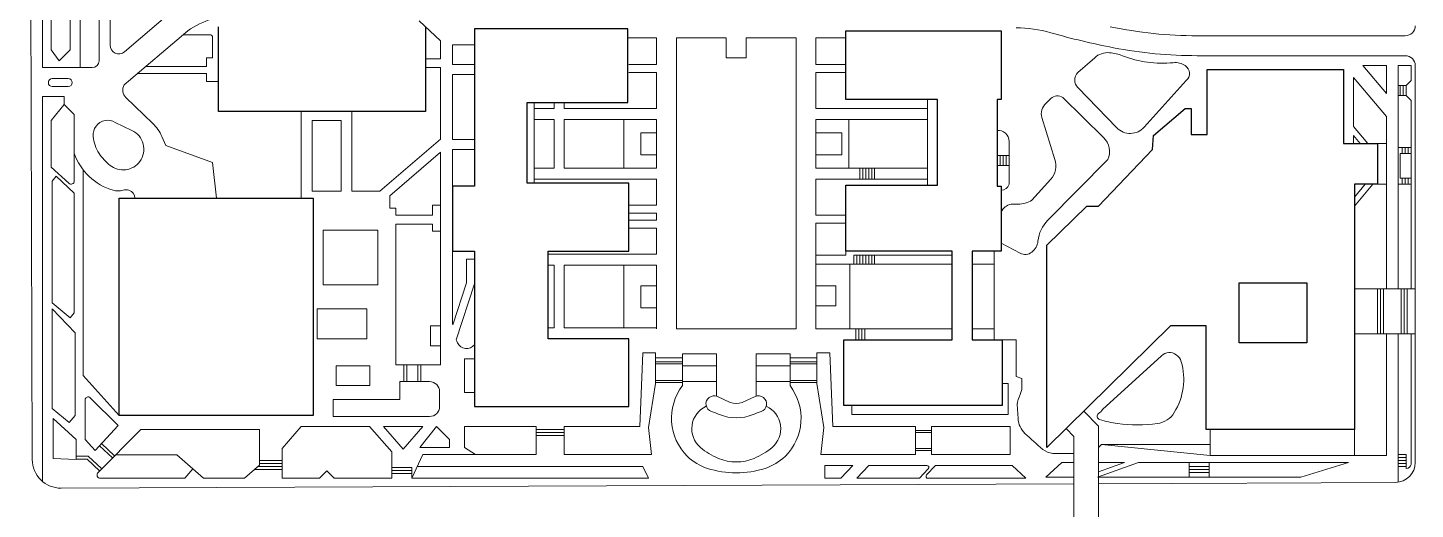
# Model space of a CAD drawing. Header units: feet. Extents: x 2817291 to 2825191, y 230718 to 237492.
# Drawn here: x 2818160 to 2819561, y 233862 to 234347 of the extents above; entities that cross this region are included whole.
import ezdxf

# ---------------------------------------------------------------- set-up
doc = ezdxf.new("R2010")
doc.units = ezdxf.units.FT
doc.layers.add('63', color=7, linetype='Continuous', lineweight=13)

msp = doc.modelspace()

# ---------------------------------------------------------------- linework, layer by layer
at = {"layer": '63'}
for p, q in [((2818159.937, 235245.596), (2818164.536, 233911.774)), ((2818174.686, 234306.962), (2818174.686, 234607.462)), ((2818183.731, 234441.634), (2818183.731, 234325.052)), ((2818202.826, 234325.052), (2818202.826, 234431.584)), ((2818212.877, 234383.343), (2818212.877, 234306.962)), ((2818231.972, 234313.825), (2818231.972, 234383.343)), ((2818257.572, 234322.944), (2818306.126, 234364.123)), ((2818243.027, 234356.208), (2818243.027, 234329.679)), ((2818576.693, 234334.097), (2818555.015, 234354.33)), ((2818321.418, 234344.148), (2818257.235, 234289.714)), ((2818343.529, 234340.128), (2818316.678, 234340.128)), ((2818346.544, 234317.012), (2818346.544, 234337.113)), ((2818576.693, 234316.007), (2818576.693, 234334.097)), ((2818794.781, 234337.113), (2818765.636, 234337.113)), ((2818794.781, 234337.113), (2818794.781, 234309.977)), ((2818814.882, 234337.113), (2818814.882, 234043.648)), ((2818865.132, 234337.113), (2818814.882, 234337.113)), ((2818865.132, 234337.113), (2818865.132, 234317.012)), ((2818885.233, 234317.012), (2818885.233, 234337.113)), ((2818935.484, 234337.113), (2818885.233, 234337.113)), ((2818935.484, 234337.113), (2818935.484, 234043.648)), ((2819340.505, 234339.122), (2819550.554, 234339.122)), ((2818183.731, 234325.052), (2818191.771, 234313.997)), ((2818191.771, 234313.997), (2818202.826, 234325.052)), ((2818588.753, 234330.077), (2818610.863, 234330.077)), ((2818588.753, 234309.977), (2818588.753, 234330.077)), ((2819550.554, 234319.022), (2819340.505, 234319.022)), ((2818212.877, 234306.962), (2818174.686, 234306.962)), ((2818212.877, 234306.962), (2818225.109, 234306.962)), ((2818278.758, 234307.967), (2818340.514, 234307.967)), ((2818340.514, 234317.012), (2818346.544, 234317.012)), ((2818340.514, 234307.967), (2818340.514, 234317.012)), ((2818561.617, 234316.007), (2818576.693, 234316.007)), ((2818561.617, 234306.962), (2818576.693, 234306.962)), ((2818576.693, 234306.962), (2818576.693, 234234.983)), ((2818610.863, 234309.977), (2818588.753, 234309.977)), ((2818610.863, 234299.927), (2818610.863, 234309.977)), ((2818766.641, 234309.977), (2818794.781, 234309.977)), ((2818865.132, 234317.012), (2818885.233, 234317.012)), ((2818955.584, 234309.977), (2818985.734, 234309.977)), ((2819236.989, 234317.012), (2819219.903, 234301.937)), ((2819507.647, 234308.972), (2819531.459, 234280.832)), ((2819531.459, 234308.972), (2819507.647, 234308.972)), ((2819531.459, 234280.832), (2819531.459, 234308.972)), ((2819543.519, 234083.848), (2819543.519, 234308.972)), ((2819556.584, 234308.972), (2819543.519, 234308.972)), ((2819556.584, 234293.897), (2819556.584, 234308.972)), ((2819560.604, 233908.889), (2819560.604, 234308.972)), ((2818184.736, 234295.907), (2818200.816, 234295.907)), ((2818270.463, 234300.932), (2818340.514, 234300.932)), ((2818340.514, 234300.932), (2818340.514, 234292.892)), ((2818340.514, 234292.892), (2818352.574, 234292.892)), ((2818588.753, 234299.927), (2818610.863, 234299.927)), ((2818588.753, 234234.601), (2818588.753, 234299.927)), ((2818766.641, 234301.937), (2818794.781, 234301.937)), ((2818794.781, 234301.937), (2818794.781, 234265.756)), ((2818955.584, 234301.937), (2818955.584, 234265.756)), ((2818955.584, 234301.937), (2818985.734, 234301.937)), ((2819286.956, 234246.868), (2819329.45, 234293.897)), ((2819498.293, 234296.912), (2819531.459, 234257.716)), ((2819498.293, 234296.912), (2819498.293, 234247.666)), ((2818174.686, 234277.817), (2818174.686, 233889.88)), ((2818196.796, 234277.817), (2818174.686, 234277.817)), ((2818200.816, 234287.867), (2818184.736, 234287.867)), ((2818196.796, 234269.776), (2818196.796, 234277.817)), ((2818259.107, 234276.812), (2818286.243, 234250.681)), ((2819187.743, 234270.781), (2819192.768, 234275.806)), ((2819204.828, 234276.812), (2819246.034, 234236.611)), ((2819219.903, 234286.862), (2819259.345, 234246.354)), ((2819543.519, 234288.872), (2819551.559, 234288.872)), ((2819545.529, 234278.821), (2819545.529, 234288.872)), ((2819548.544, 234278.821), (2819548.544, 234288.872)), ((2819551.559, 234278.821), (2819556.584, 234273.796)), ((2818196.796, 234269.776), (2818183.731, 234253.696)), ((2818206.846, 234259.726), (2818196.796, 234269.776)), ((2818435.99, 234175.305), (2818435.99, 234262.741)), ((2818487.246, 234182.34), (2818487.246, 234262.741)), ((2818671.164, 234271.786), (2818671.164, 234190.38)), ((2818691.265, 234265.756), (2818671.164, 234265.756)), ((2818691.265, 234271.786), (2818691.265, 234265.756)), ((2818701.315, 234271.786), (2818701.315, 234265.756)), ((2818794.781, 234265.756), (2818701.315, 234265.756)), ((2819068.146, 234265.756), (2818955.584, 234265.756)), ((2819068.146, 234274.801), (2819068.146, 234188.37)), ((2819556.584, 234083.848), (2819556.584, 234273.796)), ((2818183.731, 234253.696), (2818183.731, 234206.46)), ((2818206.846, 234192.732), (2818206.846, 234259.726)), ((2818248.052, 234251.686), (2818265.138, 234243.646)), ((2818447.046, 234253.696), (2818476.191, 234253.696)), ((2818447.046, 234182.34), (2818447.046, 234253.696)), ((2818476.191, 234182.34), (2818476.191, 234253.696)), ((2818691.265, 234254.701), (2818671.164, 234254.701)), ((2818691.265, 234254.701), (2818691.265, 234205.455)), ((2818794.781, 234254.701), (2818701.315, 234254.701)), ((2818701.315, 234254.701), (2818701.315, 234205.455)), ((2818761.616, 234254.701), (2818761.616, 234205.455)), ((2818794.781, 234254.701), (2818794.781, 234205.455)), ((2819068.146, 234254.701), (2818955.584, 234254.701)), ((2818955.584, 234254.701), (2818955.584, 234205.455)), ((2818988.75, 234254.701), (2818988.75, 234205.455)), ((2819196.788, 234214.5), (2819183.723, 234256.711)), ((2819498.293, 234247.666), (2819512.75, 234230.581)), ((2819531.459, 234083.848), (2819531.459, 234257.716)), ((2818295.288, 234237.616), (2818299.308, 234228.571)), ((2818515.387, 234182.34), (2818576.693, 234234.983)), ((2818610.863, 234234.601), (2818588.753, 234234.601)), ((2818610.863, 234224.551), (2818610.863, 234234.601)), ((2818778.701, 234241.133), (2818778.701, 234219.023)), ((2818794.781, 234241.133), (2818778.701, 234241.133)), ((2818955.584, 234241.133), (2818981.714, 234241.133)), ((2818981.714, 234241.133), (2818981.714, 234219.023)), ((2819498.293, 234238.621), (2819505.096, 234230.581)), ((2819498.293, 234238.621), (2819498.293, 234230.581)), ((2818299.308, 234228.571), (2818346.544, 234211.485)), ((2818525.437, 234177.723), (2818576.693, 234221.736)), ((2818576.693, 234221.736), (2818576.693, 234007.467)), ((2818588.753, 234224.551), (2818610.863, 234224.551)), ((2818588.753, 234187.365), (2818588.753, 234224.551)), ((2819150.557, 234189.375), (2819150.557, 234232.591)), ((2819522.413, 234230.581), (2819531.459, 234230.581)), ((2819543.519, 234226.561), (2819556.584, 234226.561)), ((2819545.529, 234220.53), (2819545.529, 234195.405)), ((2819556.584, 234220.53), (2819545.529, 234220.53)), ((2819547.539, 234220.53), (2819547.539, 234226.561)), ((2819550.554, 234220.53), (2819550.554, 234226.561)), ((2819553.569, 234220.53), (2819553.569, 234226.561)), ((2818183.731, 234206.46), (2818201.399, 234190.329)), ((2818346.544, 234211.485), (2818350.564, 234175.305)), ((2818778.701, 234219.023), (2818794.781, 234219.023)), ((2818981.714, 234219.023), (2818955.584, 234219.023)), ((2819138.497, 234218.521), (2819150.557, 234218.521)), ((2819138.497, 234208.47), (2819150.557, 234208.47)), ((2819141.512, 234208.47), (2819141.512, 234218.521)), ((2819144.527, 234208.47), (2819144.527, 234218.521)), ((2819147.542, 234208.47), (2819147.542, 234218.521)), ((2819250.339, 234214.217), (2819189.753, 234153.194)), ((2818188.756, 234197.415), (2818184.736, 234192.39)), ((2818184.736, 234192.39), (2818184.736, 234069.778)), ((2818206.846, 234180.33), (2818188.756, 234197.415)), ((2818215.892, 233996.412), (2818215.892, 234203.879)), ((2818691.265, 234205.455), (2818671.164, 234205.455)), ((2818794.781, 234194.4), (2818671.164, 234194.4)), ((2818794.781, 234205.455), (2818701.315, 234205.455)), ((2818794.781, 234194.4), (2818794.781, 234168.27)), ((2819068.146, 234205.455), (2818955.584, 234205.455)), ((2819068.146, 234194.4), (2818955.584, 234194.4)), ((2818955.584, 234194.4), (2818955.584, 234158.22)), ((2818999.805, 234194.4), (2818999.805, 234205.455)), ((2819002.82, 234194.4), (2819002.82, 234205.455)), ((2819005.835, 234194.4), (2819005.835, 234205.455)), ((2819008.85, 234194.4), (2819008.85, 234205.455)), ((2819011.865, 234194.4), (2819011.865, 234205.455)), ((2819014.88, 234194.4), (2819014.88, 234205.455)), ((2819173.673, 234173.295), (2819192.768, 234194.4)), ((2819545.529, 234195.405), (2819556.584, 234195.405)), ((2819547.539, 234189.375), (2819547.539, 234195.405)), ((2819550.554, 234189.375), (2819550.554, 234195.405)), ((2819553.569, 234189.375), (2819553.569, 234195.405)), ((2818206.846, 234059.728), (2818206.846, 234180.33)), ((2818447.046, 234182.34), (2818476.191, 234182.34)), ((2818487.246, 234182.34), (2818515.387, 234182.34)), ((2818525.437, 234165.255), (2818525.437, 234177.723)), ((2819499.298, 234167.447), (2819517.852, 234189.375)), ((2819499.298, 234176.492), (2819510.199, 234189.375)), ((2819522.413, 234189.375), (2819531.459, 234189.375)), ((2819543.519, 234189.375), (2819556.584, 234189.375)), ((2818350.564, 234175.305), (2818268.153, 234175.305)), ((2818531.467, 234165.255), (2818525.437, 234165.255)), ((2818531.467, 234158.22), (2818531.467, 234165.255)), ((2818568.653, 234168.27), (2818568.653, 234158.22)), ((2818576.693, 234168.27), (2818568.653, 234168.27)), ((2818766.641, 234168.27), (2818794.781, 234168.27)), ((2819152.567, 234169.275), (2819159.602, 234169.275)), ((2818568.653, 234158.22), (2818531.467, 234158.22)), ((2818766.641, 234160.23), (2818794.781, 234160.23)), ((2818766.641, 234153.194), (2818794.781, 234153.194)), ((2818794.781, 234160.23), (2818794.781, 234153.194)), ((2818955.584, 234158.22), (2818985.734, 234158.22)), ((2818955.584, 234150.179), (2818955.584, 234043.648)), ((2818955.584, 234150.179), (2818985.734, 234150.179)), ((2818458.101, 234143.144), (2818513.377, 234143.144)), ((2818458.101, 234087.868), (2818458.101, 234143.144)), ((2818513.377, 234143.144), (2818513.377, 234087.868)), ((2818531.467, 234149.174), (2818568.653, 234149.174)), ((2818531.467, 234007.467), (2818531.467, 234149.174)), ((2818568.653, 234149.174), (2818568.653, 234142.139)), ((2818568.653, 234142.139), (2818576.693, 234142.139)), ((2818766.641, 234145.154), (2818794.781, 234145.154)), ((2818794.781, 234145.154), (2818794.781, 234119.024)), ((2818588.753, 234122.039), (2818588.753, 234052.693)), ((2818985.734, 234118.019), (2818985.734, 234122.039)), ((2819135.482, 234122.039), (2819135.482, 234032.592)), ((2819161.612, 234120.029), (2819142.517, 234130.079)), ((2818602.823, 234113.999), (2818602.823, 234090.153)), ((2818610.863, 234113.999), (2818602.823, 234113.999)), ((2818794.781, 234119.024), (2818685.234, 234119.024)), ((2818691.265, 234107.969), (2818685.234, 234107.969)), ((2818691.265, 234107.969), (2818691.265, 234044.653)), ((2818701.315, 234107.969), (2818701.315, 234044.653)), ((2818794.781, 234107.969), (2818701.315, 234107.969)), ((2818761.616, 234107.969), (2818761.616, 234044.653)), ((2818794.781, 234107.969), (2818794.781, 234043.648)), ((2818955.584, 234118.019), (2818985.734, 234118.019)), ((2818955.584, 234108.974), (2819093.271, 234108.974)), ((2818989.755, 234108.974), (2818989.755, 234043.648)), ((2818993.775, 234118.019), (2818993.775, 234108.974)), ((2819093.271, 234118.019), (2818993.775, 234118.019)), ((2818996.79, 234108.974), (2818996.79, 234118.019)), ((2818999.805, 234108.974), (2818999.805, 234118.019)), ((2819002.82, 234108.974), (2819002.82, 234118.019)), ((2819005.835, 234108.974), (2819005.835, 234118.019)), ((2819008.85, 234108.974), (2819008.85, 234118.019)), ((2819011.865, 234108.974), (2819011.865, 234118.019)), ((2819014.88, 234108.974), (2819014.88, 234118.019)), ((2819113.372, 234108.974), (2819135.482, 234108.974)), ((2818513.377, 234087.868), (2818458.101, 234087.868)), ((2818588.974, 234047.739), (2818602.823, 234090.153)), ((2818592.496, 234032.623), (2818610.863, 234088.873)), ((2818778.701, 234086.863), (2818778.701, 234064.753)), ((2818794.781, 234086.863), (2818778.701, 234086.863)), ((2818955.584, 234086.863), (2818975.684, 234086.863)), ((2818975.684, 234086.863), (2818975.684, 234066.763)), ((2819499.298, 234083.848), (2819560.604, 234083.848)), ((2819522.413, 234038.622), (2819522.413, 234083.848)), ((2819525.428, 234038.622), (2819525.428, 234083.848)), ((2819528.444, 234038.622), (2819528.444, 234083.848)), ((2819546.534, 234038.622), (2819546.534, 234083.848)), ((2819549.549, 234038.622), (2819549.549, 234083.848)), ((2819552.564, 234038.622), (2819552.564, 234083.848)), ((2818184.736, 234069.778), (2818202.826, 234054.703)), ((2818975.684, 234066.763), (2818955.584, 234066.763)), ((2818184.736, 234063.748), (2818207.852, 234039.628)), ((2818184.736, 233963.246), (2818184.736, 234063.748)), ((2818202.826, 234054.703), (2818206.846, 234059.728)), ((2818452.071, 234033.597), (2818452.071, 234063.748)), ((2818452.071, 234063.748), (2818502.321, 234063.748)), ((2818502.321, 234063.748), (2818502.321, 234033.597)), ((2818778.701, 234064.753), (2818794.781, 234064.753)), ((2818207.852, 234039.628), (2818207.852, 233956.211)), ((2818566.643, 234046.663), (2818576.693, 234046.663)), ((2818566.643, 234026.562), (2818566.643, 234046.663)), ((2818691.265, 234044.653), (2818685.234, 234044.653)), ((2818794.781, 234044.653), (2818701.315, 234044.653)), ((2818814.882, 234043.648), (2818935.484, 234043.648)), ((2818955.584, 234043.648), (2819093.271, 234043.648)), ((2818995.785, 234043.648), (2818995.785, 234032.592)), ((2818998.8, 234043.648), (2818998.8, 234032.592)), ((2819001.815, 234043.648), (2819001.815, 234032.592)), ((2819004.83, 234043.648), (2819004.83, 234032.592)), ((2819113.372, 234043.648), (2819135.482, 234043.648)), ((2819499.298, 234038.622), (2819560.604, 234038.622)), ((2819531.459, 233916.011), (2819531.459, 234038.622)), ((2819543.519, 233889.016), (2819543.519, 234038.622)), ((2819556.584, 233906.965), (2819556.584, 234038.622)), ((2818502.321, 234033.597), (2818452.071, 234033.597)), ((2818576.693, 234026.562), (2818566.643, 234026.562)), ((2819143.522, 234032.592), (2819157.592, 234032.592)), ((2819157.592, 234032.592), (2819157.592, 233995.407)), ((2818600.813, 234013.497), (2818610.863, 234013.497)), ((2818600.813, 233979.326), (2818600.813, 234013.497)), ((2818777.696, 233945.156), (2818780.711, 234019.527)), ((2818780.711, 234019.527), (2818793.776, 234019.527)), ((2818793.776, 234019.527), (2818793.776, 234014.502)), ((2818793.776, 234014.502), (2818793.776, 233988.372)), ((2818820.912, 234014.502), (2818793.776, 234014.502)), ((2818820.912, 234010.482), (2818793.776, 234010.482)), ((2818820.912, 234018.522), (2818820.912, 233990.382)), ((2818855.082, 234018.522), (2818820.912, 234018.522)), ((2818855.082, 234018.522), (2818855.082, 233975.692)), ((2818895.283, 234018.522), (2818929.454, 234018.522)), ((2818895.283, 233975.692), (2818895.283, 234018.522)), ((2818929.454, 234018.522), (2818929.454, 233990.382)), ((2818929.454, 234014.502), (2818956.589, 234014.502)), ((2818929.454, 234010.482), (2818956.589, 234010.482)), ((2818956.589, 234019.527), (2818956.589, 234014.502)), ((2818969.654, 234019.527), (2818956.589, 234019.527)), ((2818956.589, 234014.502), (2818956.589, 233988.372)), ((2818972.669, 233945.156), (2818969.654, 234019.527)), ((2819245.029, 233962.241), (2819304.325, 234016.512)), ((2818252.072, 233956.211), (2818215.892, 233996.412)), ((2818471.166, 234006.462), (2818505.336, 234006.462)), ((2818471.166, 233986.362), (2818471.166, 234006.462)), ((2818505.336, 234006.462), (2818505.336, 233986.362)), ((2818576.693, 234007.467), (2818531.467, 234007.467)), ((2818539.507, 233990.382), (2818539.507, 234007.467)), ((2818542.522, 233990.382), (2818542.522, 234007.467)), ((2818553.577, 233990.382), (2818553.577, 234007.467)), ((2818556.592, 233990.382), (2818556.592, 234007.467)), ((2818820.912, 234008.472), (2818793.776, 234008.472)), ((2818820.912, 234006.462), (2818855.082, 234006.462)), ((2818929.454, 234006.462), (2818895.283, 234006.462)), ((2818929.454, 234008.472), (2818956.589, 234008.472)), ((2818505.336, 233986.362), (2818471.166, 233986.362)), ((2818535.487, 233990.382), (2818535.487, 233972.291)), ((2818565.638, 233990.382), (2818535.487, 233990.382)), ((2818793.776, 233988.372), (2818786.741, 233944.151)), ((2818820.912, 233991.387), (2818793.776, 233991.387)), ((2818820.912, 233989.377), (2818793.776, 233989.377)), ((2818820.912, 233990.382), (2818855.082, 233990.382)), ((2818820.912, 233990.382), (2818820.912, 233986.362)), ((2818929.454, 233990.382), (2818895.283, 233990.382)), ((2818929.454, 233991.387), (2818956.589, 233991.387)), ((2818929.454, 233990.382), (2818929.454, 233986.362)), ((2818929.454, 233989.377), (2818956.589, 233989.377)), ((2818956.589, 233988.372), (2818963.624, 233944.151)), ((2819149.552, 233988.372), (2819143.522, 233988.372)), ((2819149.552, 233957.216), (2819149.552, 233988.372)), ((2819157.592, 233995.407), (2819163.622, 233993.397)), ((2819163.622, 233982.342), (2819161.612, 233977.317)), ((2819163.622, 233993.397), (2819163.622, 233982.342)), ((2818217.902, 233972.056), (2818217.902, 233932.091)), ((2818251.067, 233946.161), (2818223.043, 233974.185)), ((2818468.151, 233972.291), (2818468.151, 233955.206)), ((2818535.487, 233972.291), (2818468.151, 233972.291)), ((2818575.688, 233965.256), (2818575.688, 233980.332)), ((2818610.863, 233979.326), (2818600.813, 233979.326)), ((2818869.153, 233969.276), (2818856.087, 233975.306)), ((2818881.213, 233969.276), (2818894.278, 233975.306)), ((2818201.821, 233949.176), (2818184.736, 233963.246)), ((2818207.852, 233956.211), (2818201.821, 233949.176)), ((2818468.151, 233955.206), (2818565.638, 233955.206)), ((2818991.765, 233966.261), (2818991.765, 233957.216)), ((2818991.765, 233957.216), (2819149.552, 233957.216)), ((2819158.597, 233967.266), (2819159.602, 233953.196)), ((2819241.009, 233945.394), (2819225.973, 233960.676)), ((2818185.741, 233953.196), (2818185.741, 233912.995)), ((2818208.857, 233932.091), (2818185.741, 233953.196)), ((2818227.952, 233921.035), (2818251.067, 233946.161)), ((2818274.183, 233942.141), (2818230.941, 233898.9)), ((2818393.78, 233942.141), (2818274.183, 233942.141)), ((2818393.78, 233942.141), (2818393.78, 233906.086)), ((2818416.895, 233923.046), (2818435.99, 233945.156)), ((2818435.99, 233945.156), (2818504.859, 233945.156)), ((2818519.072, 233945.156), (2818558.674, 233945.156)), ((2818538.873, 233922.34), (2818519.072, 233945.156)), ((2818538.873, 233922.34), (2818558.674, 233945.156)), ((2818572.673, 233945.156), (2818555.587, 233924.051)), ((2818585.738, 233932.091), (2818572.673, 233945.156)), ((2818600.813, 233945.156), (2818600.813, 233924.051)), ((2818673.174, 233945.156), (2818600.813, 233945.156)), ((2818673.174, 233917.016), (2818673.174, 233945.156)), ((2818673.174, 233942.141), (2818701.315, 233942.141)), ((2818701.315, 233945.156), (2818777.696, 233945.156)), ((2818701.315, 233917.016), (2818701.315, 233945.156)), ((2818786.741, 233944.151), (2818789.756, 233917.016)), ((2818963.624, 233944.151), (2818960.609, 233917.016)), ((2819056.086, 233945.156), (2818972.669, 233945.156)), ((2819056.086, 233917.016), (2819056.086, 233945.156)), ((2819056.086, 233941.136), (2819072.166, 233941.136)), ((2819072.166, 233945.156), (2819151.562, 233945.156)), ((2819072.166, 233917.016), (2819072.166, 233945.156)), ((2819151.562, 233945.156), (2819151.562, 233917.016)), ((2819215.883, 233935.106), (2819208.063, 233943.054)), ((2819241.009, 233817.519), (2819241.009, 233945.394)), ((2819353.571, 233916.011), (2819353.571, 233942.141)), ((2818208.857, 233911.99), (2818208.857, 233932.091)), ((2818217.902, 233932.091), (2818227.952, 233921.035)), ((2818245.54, 233913.498), (2818232.258, 233925.717)), ((2818247.581, 233915.717), (2818234.3, 233927.935)), ((2818585.738, 233924.051), (2818585.738, 233932.091)), ((2818673.174, 233939.126), (2818701.315, 233939.126)), ((2818673.174, 233936.111), (2818701.315, 233936.111)), ((2819056.086, 233939.126), (2819072.166, 233939.126)), ((2819215.883, 233822.544), (2819215.883, 233935.106)), ((2819241.009, 233924.051), (2819244.024, 233927.066)), ((2819244.024, 233927.066), (2819353.571, 233916.011)), ((2819244.024, 233927.066), (2819353.571, 233927.066)), ((2818185.741, 233912.995), (2818208.857, 233911.99)), ((2818220.935, 233915.146), (2818208.857, 233915.146)), ((2818219.759, 233912.131), (2818208.857, 233912.131)), ((2818232.474, 233900.433), (2818219.759, 233912.131)), ((2818234.516, 233902.652), (2818220.935, 233915.146)), ((2818248.555, 233916.513), (2818310.363, 233916.513)), ((2818310.363, 233916.513), (2818337.499, 233892.895)), ((2818416.895, 233892.895), (2818416.895, 233923.046)), ((2818547.547, 233892.895), (2818558.602, 233917.016)), ((2818555.587, 233924.051), (2818585.738, 233924.051)), ((2818558.602, 233917.016), (2818673.174, 233917.016)), ((2818600.813, 233924.051), (2818611.868, 233917.016)), ((2818789.756, 233917.016), (2818701.315, 233917.016)), ((2818960.609, 233917.016), (2819056.086, 233917.016)), ((2819056.086, 233923.046), (2819072.166, 233923.046)), ((2819056.086, 233921.035), (2819072.166, 233921.035)), ((2819151.562, 233917.016), (2819072.166, 233917.016)), ((2819194.778, 233918.021), (2819215.883, 233918.021)), ((2819499.298, 233916.011), (2819353.571, 233916.011)), ((2819543.519, 233917.016), (2819551.559, 233917.016)), ((2819551.559, 233914), (2819543.519, 233914)), ((2819551.559, 233917.016), (2819551.559, 233902.945)), ((2818318.403, 233892.895), (2818326.634, 233902.351)), ((2818378.704, 233892.895), (2818393.78, 233906.086)), ((2818389.042, 233901.94), (2818416.895, 233901.94)), ((2818392.487, 233904.955), (2818416.895, 233904.955)), ((2818393.78, 233910.985), (2818416.895, 233910.985)), ((2818393.78, 233907.97), (2818416.895, 233907.97)), ((2818454.305, 233892.895), (2818461.767, 233900.357)), ((2818469.229, 233892.895), (2818461.767, 233900.357)), ((2818527.447, 233903.95), (2818547.547, 233903.95)), ((2818527.447, 233900.935), (2818547.547, 233900.935)), ((2818527.447, 233897.92), (2818547.547, 233897.92)), ((2818547.547, 233892.895), (2818547.547, 233903.95)), ((2818780.711, 233904.955), (2818553.075, 233904.955)), ((2818786.741, 233892.895), (2818780.711, 233904.955)), ((2818980.709, 233892.895), (2818992.77, 233905.96)), ((2818996.79, 233892.895), (2819008.85, 233905.96)), ((2819067.575, 233905.96), (2819008.85, 233905.96)), ((2819060.106, 233892.895), (2819069.052, 233902.587)), ((2819076.186, 233905.96), (2819067.24, 233896.269)), ((2819076.186, 233905.96), (2819153.572, 233905.96)), ((2819167.643, 233892.895), (2819153.572, 233905.96)), ((2819203.823, 233908.975), (2819187.743, 233893.9)), ((2819215.883, 233908.975), (2819203.823, 233908.975)), ((2819240.004, 233893.9), (2819281.209, 233908.975)), ((2819267.139, 233908.975), (2819241.009, 233908.975)), ((2819241.009, 233899.415), (2819267.139, 233908.975)), ((2819493.268, 233908.975), (2819281.209, 233908.975)), ((2819332.465, 233908.975), (2819332.465, 233893.9)), ((2819352.566, 233904.955), (2819332.465, 233904.955)), ((2819352.566, 233901.94), (2819332.465, 233901.94)), ((2819352.566, 233898.925), (2819332.465, 233898.925)), ((2819352.566, 233908.975), (2819352.566, 233893.9)), ((2819445.027, 233893.9), (2819493.268, 233908.975)), ((2819551.559, 233910.985), (2819543.519, 233910.985)), ((2819551.559, 233907.97), (2819543.519, 233907.97)), ((2819551.559, 233904.955), (2819543.519, 233904.955)), ((2818193.565, 233882.97), (2819215.883, 233887.386)), ((2818233.429, 233892.895), (2818318.403, 233892.895)), ((2818337.499, 233892.895), (2818378.704, 233892.895)), ((2818454.305, 233892.895), (2818416.895, 233892.895)), ((2818527.447, 233892.895), (2818469.229, 233892.895)), ((2818547.547, 233892.895), (2818786.741, 233892.895)), ((2818980.709, 233892.895), (2818964.629, 233892.895)), ((2819060.106, 233892.895), (2818996.79, 233892.895)), ((2819068.717, 233892.895), (2819167.643, 233892.895)), ((2819187.743, 233893.9), (2819215.883, 233893.9)), ((2819241.009, 233893.9), (2819445.027, 233893.9)), ((2819241.009, 233887.495), (2819540.591, 233888.789))]:
    msp.add_line(p, q, dxfattribs=at)
at = {"layer": '63', "lineweight": 25}
for p, q in [((2818352.574, 234262.741), (2818352.574, 234348.168)), ((2818561.617, 234348.168), (2818561.617, 234262.741)), ((2818610.863, 234346.158), (2818610.863, 234187.365)), ((2818765.636, 234346.158), (2818610.863, 234346.158)), ((2818765.636, 234271.786), (2818765.636, 234346.158)), ((2818985.734, 234344.148), (2819142.517, 234344.148)), ((2818985.734, 234274.801), (2818985.734, 234344.148)), ((2819142.517, 234344.148), (2819142.517, 234274.801)), ((2819350.556, 234239.626), (2819350.556, 234304.952)), ((2819350.556, 234304.952), (2819488.243, 234304.952)), ((2819488.243, 234304.952), (2819488.243, 234230.581)), ((2818561.617, 234262.741), (2818352.574, 234262.741)), ((2818664.129, 234271.786), (2818765.636, 234271.786)), ((2818664.129, 234190.38), (2818664.129, 234271.786)), ((2819078.196, 234274.801), (2818985.734, 234274.801)), ((2819078.196, 234188.37), (2819078.196, 234274.801)), ((2819138.497, 234274.801), (2819138.497, 234187.365)), ((2819142.517, 234274.801), (2819138.497, 234274.801)), ((2819296.285, 234238.621), (2819328.445, 234265.756)), ((2819328.445, 234265.756), (2819334.475, 234265.756)), ((2819334.475, 234265.756), (2819334.475, 234239.626)), ((2819295.28, 234224.551), (2819296.285, 234238.621)), ((2819334.475, 234239.626), (2819350.556, 234239.626)), ((2819241.009, 234167.265), (2819295.28, 234224.551)), ((2819488.243, 234230.581), (2819522.413, 234230.581)), ((2819522.413, 234230.581), (2819522.413, 234189.375)), ((2818588.753, 234187.365), (2818588.753, 234122.039)), ((2818610.863, 234187.365), (2818588.753, 234187.365)), ((2818766.641, 234190.38), (2818664.129, 234190.38)), ((2818766.641, 234122.039), (2818766.641, 234190.38)), ((2818985.734, 234188.37), (2819078.196, 234188.37)), ((2818985.734, 234122.039), (2818985.734, 234188.37)), ((2819138.497, 234187.365), (2819142.517, 234187.365)), ((2819142.517, 234187.365), (2819142.517, 234122.039)), ((2819499.298, 234189.375), (2819499.298, 233942.141)), ((2819522.413, 234189.375), (2819499.298, 234189.375)), ((2818252.072, 234175.305), (2818448.051, 234175.305)), ((2818252.072, 233956.211), (2818252.072, 234175.305)), ((2818448.051, 234175.305), (2818448.051, 233956.211)), ((2819188.748, 234128.069), (2819228.948, 234167.265)), ((2819228.948, 234167.265), (2819241.009, 234167.265)), ((2818588.753, 234122.039), (2818610.863, 234122.039)), ((2818610.863, 234122.039), (2818610.863, 233965.256)), ((2818685.234, 234122.039), (2818766.641, 234122.039)), ((2818685.234, 234033.597), (2818685.234, 234122.039)), ((2819093.271, 234122.039), (2818985.734, 234122.039)), ((2819093.271, 234032.592), (2819093.271, 234122.039)), ((2819113.372, 234122.039), (2819113.372, 234032.592)), ((2819142.517, 234122.039), (2819113.372, 234122.039)), ((2819188.748, 233924.051), (2819188.748, 234128.069)), ((2819382.716, 234029.577), (2819382.716, 234089.878)), ((2819382.716, 234089.878), (2819451.057, 234089.878)), ((2819451.057, 234089.878), (2819451.057, 234029.577)), ((2819313.37, 234046.663), (2819188.748, 233924.051)), ((2819349.551, 234046.663), (2819313.37, 234046.663)), ((2819349.551, 233942.141), (2819349.551, 234046.663)), ((2818766.641, 234033.597), (2818685.234, 234033.597)), ((2818766.641, 233965.256), (2818766.641, 234033.597)), ((2818983.724, 234032.592), (2819093.271, 234032.592)), ((2818983.724, 233966.261), (2818983.724, 234032.592)), ((2819113.372, 234032.592), (2819143.522, 234032.592)), ((2819143.522, 234032.592), (2819143.522, 233966.261)), ((2819451.057, 234029.577), (2819382.716, 234029.577)), ((2818448.051, 233956.211), (2818252.072, 233956.211)), ((2818610.863, 233965.256), (2818766.641, 233965.256)), ((2819143.522, 233966.261), (2818983.724, 233966.261)), ((2819499.298, 233942.141), (2819349.551, 233942.141))]:
    msp.add_line(p, q, dxfattribs=at)
at = {"layer": '63'}
for points in [[(2818985.734, 234337.113), (2818955.584, 234337.113), (2818955.584, 234309.977)], [(2819543.519, 234278.821), (2819551.559, 234278.821), (2819551.559, 234288.872), (2819556.584, 234293.897)], [(2818527.447, 233892.895), (2818527.447, 233919.553), (2818504.859, 233945.156)], [(2819499.298, 233942.141), (2819499.298, 233916.011), (2819531.459, 233916.011)], [(2818964.629, 233892.895), (2818964.629, 233905.96), (2818992.77, 233905.96)]]:
    msp.add_lwpolyline(points, dxfattribs=at)
for centre, radius, start, end in [((2818373.679, 234267.264), 92.964, 90, 124.20546), ((2819156.777, 234215.825), 131.34, 74.09567, 89.64413), ((2819340.505, 234766.255), 427.132, 258.1406, 270), ((2819550.554, 234349.173), 10.05, 270, 0), ((2818343.529, 234337.112), 3.015, 0, 90), ((2819396.252, 235056.268), 742.555, 254.09567, 259.11934), ((2818251.859, 234329.679), 8.832, 180, 310.30132), ((2819250.449, 234301.757), 20.344, 85.44623, 131.42367), ((2819248.438, 234276.508), 45.673, 68.56453, 85.44623), ((2819340.505, 234766.255), 447.232, 259.11934, 270), ((2819305.274, 234421.275), 109.851, 248.56454, 275.80488), ((2819550.554, 234308.972), 10.05, 0, 90), ((2818225.109, 234313.825), 6.863, 270, 0), ((2819318.237, 234293.768), 18.313, 56.12264, 95.80488), ((2819323.124, 234301.046), 9.547, 311.50552, 56.12263), ((2818184.736, 234291.887), 4.02, 90, 270), ((2818200.816, 234291.887), 4.02, 270, 90), ((2818266.481, 234284.468), 10.63, 150.42959, 226.08092), ((2819227.645, 234294.399), 10.805, 135.7639, 224.23611), ((2819199.392, 234269.182), 9.368, 54.52728, 135), ((2819196.507, 234260.668), 13.382, 130.91067, 197.19854), ((2818240.972, 234238.906), 15.085, 101.35346, 184.90675), ((2818240.62, 234240.657), 13.3, 56.02668, 101.35345), ((2818256.3, 234220.288), 42.665, 23.96249, 45.42782), ((2818261.91, 234240.704), 36.1, 184.90675, 213.97332), ((2818256.238, 234224.734), 20.901, 324.14171, 64.79888), ((2819139.46, 234232.591), 11.097, 0, 94.97911), ((2819232.091, 234222.319), 19.967, 336.05947, 45.70732), ((2819272.909, 234259.56), 18.931, 224.2361, 317.89931), ((2818262.572, 234240.018), 59.035, 199.27508, 253.7398), ((2818277.67, 234251.323), 55.104, 213.97332, 231.04758), ((2818256.198, 234224.763), 20.95, 231.04758, 324.14172), ((2819177.937, 234207.818), 20, 317.86241, 19.51773), ((2818203.593, 234192.732), 3.254, 227.60256, 0), ((2818251.067, 234200.574), 17.947, 253.7398, 286.26021), ((2818259.107, 234173.008), 10.768, 73.73979, 106.26021), ((2818259.777, 234175.305), 8.375, 0, 73.73979), ((2819142.517, 234191.72), 8.375, 270, 343.7398), ((2819155.058, 234155.86), 13.644, 100.51821, 156.80141), ((2819159.602, 234195.908), 26.633, 270, 301.89079), ((2819214.809, 234128.317), 35.308, 135.20536, 173.86795), ((2819163.329, 234133.848), 16.468, 308.91113, 353.86795), ((2819166.902, 234129.422), 10.78, 240.61615, 308.91113), ((2818644.431, 234052.693), 55.678, 180, 185.10451), ((2818644.431, 234052.693), 55.678, 201.1284, 204.52955), ((2818602.93, 234033.754), 10.06, 204.52955, 322.05078), ((2819312.491, 234007.59), 12.095, 55.16171, 132.46644), ((2819262.606, 233992.856), 64.283, 328.45577, 15.91365), ((2819312.047, 234006.953), 12.871, 15.91365, 55.16171), ((2818565.637, 233980.332), 10.05, 0, 90), ((2818863.879, 233953.532), 54.074, 142.61859, 225.43794), ((2818886.486, 233953.532), 54.074, 314.56206, 37.38141), ((2818220.913, 233972.056), 3.012, 45, 180), ((2818852.681, 233967.925), 8.129, 65.22486, 251.17232), ((2818875.183, 233986.864), 18.593, 251.07536, 288.92465), ((2818897.685, 233967.925), 8.129, 288.82768, 114.77514), ((2819216.386, 233955.407), 58.993, 158.19859, 168.40292), ((2818565.637, 233965.256), 10.05, 270, 0), ((2818855.009, 233942.93), 24.752, 114.07272, 229.70759), ((2818804.118, 233825.498), 142.35, 67.71559, 71.17232), ((2818875.183, 233998.907), 45.056, 247.71559, 292.28441), ((2818946.248, 233825.498), 142.35, 108.82768, 112.28441), ((2818895.356, 233942.93), 24.752, 310.29241, 65.92728), ((2819243.058, 233955.464), 3.436, 126.62754, 252.29711), ((2819229.361, 233973.889), 19.523, 306.62754, 323.37246), ((2819297.285, 233971.568), 23.591, 277.35472, 328.45577), ((2819182.827, 233954.855), 23.284, 184.08562, 225.94817), ((2819273.257, 234050.071), 102.745, 252.29711, 262.64528), ((2819280.204, 234103.898), 157.019, 262.64528, 277.35472), ((2819366.062, 234144.257), 286.814, 225.94817, 230.78475), ((2818193.44, 233911.874), 28.905, 180.19757, 270.24751), ((2818860.916, 233950.523), 49.85, 225.43794, 252.63455), ((2818883.496, 233976.53), 68.803, 229.70759, 247.43328), ((2818875.183, 233956.526), 47.14, 247.43328, 292.56672), ((2818866.869, 233976.53), 68.803, 292.56672, 310.29241), ((2818889.45, 233950.523), 49.85, 287.36546, 314.56206), ((2819196.161, 233936.052), 18.084, 230.78475, 265.61243), ((2818233.429, 233896.412), 3.517, 135, 270), ((2818875.183, 233996.145), 97.651, 252.63455, 287.36546), ((2819067.575, 233903.95), 2.01, 317.29061, 90), ((2819540.504, 233908.889), 20.1, 270.24751, 0), ((2819540.504, 233908.889), 20.1, 270.24751, 0), ((2819551.559, 233908.096), 5.151, 270, 347.31962), ((2819068.717, 233894.905), 2.01, 137.29061, 270)]:
    msp.add_arc(centre, radius, start, end, dxfattribs=at)

doc.saveas('drawing.dxf')
